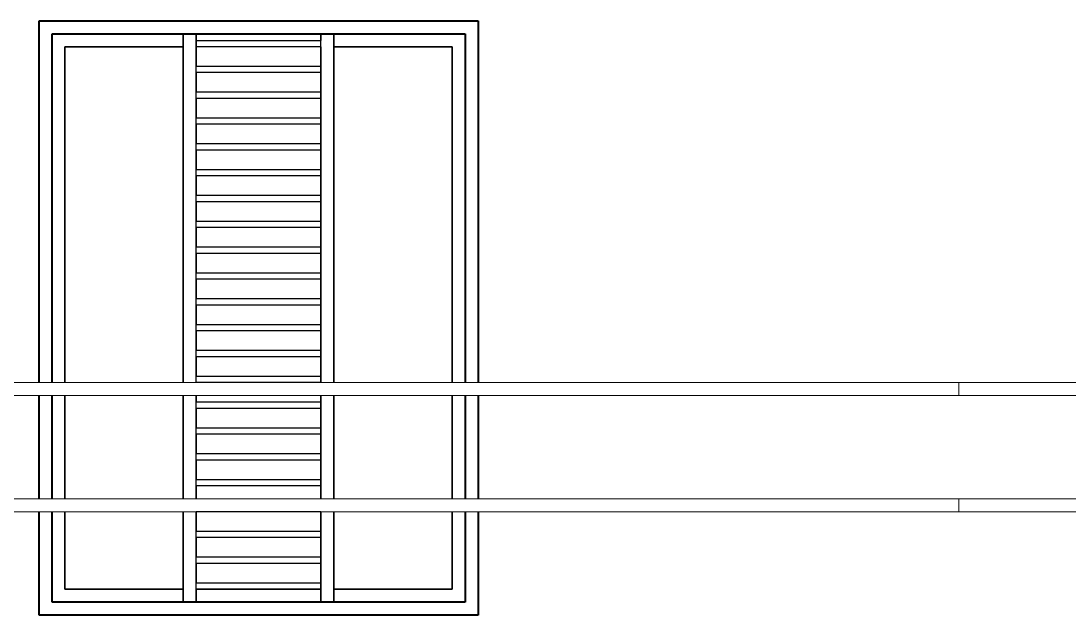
# Model space of a CAD drawing. Header units: millimetres. Extents: x -5645 to 36496, y -6563 to 7144.
# Drawn here: x 1570.6 to 1976.5, y 74.5 to 304.5 of the extents above; entities that cross this region are included whole.
import ezdxf

# ---------------------------------------------------------------- set-up
doc = ezdxf.new("R2010")
doc.units = ezdxf.units.MM
doc.header["$LTSCALE"] = 100
doc.layers.get('0').update_dxf_attribs({"lineweight": 40})
doc.layers.add('VPORTS', color=7, linetype='Continuous')
doc.layers.add('WIN', color=4, linetype='Continuous', lineweight=9)

msp = doc.modelspace()

# ---------------------------------------------------------------- linework, layer by layer
for p, q in [((1577.62, 304.53, 10), (1747.62, 304.53, 10)), ((1577.62, 289.53, 10), (1577.62, 304.53, 10)), ((1747.62, 304.53, 10), (1747.62, 289.53, 10)), ((1582.62, 299.53, 10), (1742.62, 299.53, 10)), ((1582.62, 289.53, 5), (1582.62, 299.53, 5)), ((1691.79, 299.53, 5), (1742.62, 299.53, 5)), ((1742.62, 299.53, 10), (1742.62, 289.53, 10)), ((1742.62, 299.53, 5), (1742.62, 289.53, 5)), ((1577.62, 164.53, 15), (1577.62, 289.53, 15)), ((1582.62, 164.53, 10), (1582.62, 289.53, 10)), ((1742.62, 289.53, 15), (1742.62, 164.53, 15)), ((1742.62, 289.53, 10), (1742.62, 164.53, 10)), ((1747.62, 289.53, 15), (1747.62, 164.53, 15)), ((1577.62, 119.53, 15), (1577.62, 159.53, 15)), ((1582.62, 119.53, 10), (1582.62, 159.53, 10)), ((1742.62, 159.53, 15), (1742.62, 119.53, 15)), ((1742.62, 159.53, 10), (1742.62, 119.53, 10)), ((1747.62, 159.53, 15), (1747.62, 119.53, 15)), ((1577.62, 74.53, 15), (1577.62, 114.53, 15)), ((1582.62, 79.53, 10), (1582.62, 114.53, 10)), ((1742.62, 114.53, 15), (1742.62, 79.53, 15)), ((1742.62, 114.53, 10), (1742.62, 79.53, 10)), ((1747.62, 114.53, 15), (1747.62, 74.53, 15)), ((1633.46, 79.53, 10), (1582.62, 79.53, 10)), ((1742.62, 79.53, 15), (1582.62, 79.53, 15)), ((1686.79, 79.53, 10), (1638.46, 79.53, 10)), ((1742.62, 79.53, 10), (1691.79, 79.53, 10)), ((1747.62, 74.53, 15), (1577.62, 74.53, 15))]:
    msp.add_line(p, q)
at = {"extrusion": (0, 1, -6.12323e-17)}
for p, q in [((1577.62, 304.53, 10), (1747.62, 304.53, 10)), ((1577.62, 304.53), (1747.62, 304.53)), ((1747.62, 304.53), (1747.62, 304.53, 10)), ((1742.62, 79.53, 15), (1582.62, 79.53, 15)), ((1686.79, 79.53, 10), (1638.46, 79.53, 10))]:
    msp.add_line(p, q, dxfattribs=at)
at = {"extrusion": (-1.22461e-16, -6.12323e-17, -1)}
for p, q in [((1577.62, 304.53), (1747.62, 304.53)), ((1747.62, 304.53), (1747.62, 289.53)), ((1577.62, 164.53, 5), (1577.62, 289.53, 5)), ((1747.62, 289.53, 5), (1747.62, 164.53, 5)), ((1577.62, 119.53, 5), (1577.62, 159.53, 5)), ((1747.62, 159.53, 5), (1747.62, 119.53, 5)), ((1577.62, 74.53, 5), (1577.62, 114.53, 5)), ((1747.62, 114.53, 5), (1747.62, 74.53, 5)), ((1747.62, 74.53, 5), (1577.62, 74.53, 5))]:
    msp.add_line(p, q, dxfattribs=at)
at = {"extrusion": (1, -7.49855e-33, -1.22461e-16)}
for p, q in [((1747.62, 304.53), (1747.62, 289.53)), ((1747.62, 304.53, 10), (1747.62, 289.53, 10)), ((1747.62, 304.53), (1747.62, 304.53, 10)), ((1747.62, 289.53, 15), (1747.62, 164.53, 15)), ((1747.62, 289.53, 5), (1747.62, 164.53, 5)), ((1747.62, 159.53, 15), (1747.62, 119.53, 15)), ((1747.62, 159.53, 5), (1747.62, 119.53, 5)), ((1747.62, 114.53, 15), (1747.62, 74.53, 15)), ((1747.62, 114.53, 5), (1747.62, 74.53, 5))]:
    msp.add_line(p, q, dxfattribs=at)
at = {"extrusion": (0, -1, 6.12323e-17)}
for p, q in [((1582.62, 299.53, 10), (1742.62, 299.53, 10)), ((1691.79, 299.53, 5), (1742.62, 299.53, 5)), ((1742.62, 299.53, 5), (1742.62, 299.53, 10)), ((1747.62, 74.53, 15), (1577.62, 74.53, 15)), ((1747.62, 74.53, 5), (1577.62, 74.53, 5))]:
    msp.add_line(p, q, dxfattribs=at)
at = {"extrusion": (-1, 7.49855e-33, 1.22461e-16)}
for p, q in [((1742.62, 299.53, 10), (1742.62, 289.53, 10)), ((1742.62, 299.53, 5), (1742.62, 289.53, 5)), ((1742.62, 299.53, 5), (1742.62, 299.53, 10)), ((1577.62, 164.53, 5), (1577.62, 289.53, 5)), ((1577.62, 164.53, 15), (1577.62, 289.53, 15)), ((1742.62, 289.53, 10), (1742.62, 164.53, 10)), ((1742.62, 289.53, 15), (1742.62, 164.53, 15)), ((1577.62, 119.53, 5), (1577.62, 159.53, 5)), ((1577.62, 119.53, 15), (1577.62, 159.53, 15)), ((1742.62, 159.53, 10), (1742.62, 119.53, 10)), ((1742.62, 159.53, 15), (1742.62, 119.53, 15)), ((1577.62, 74.53, 5), (1577.62, 114.53, 5)), ((1577.62, 74.53, 15), (1577.62, 114.53, 15)), ((1742.62, 114.53, 10), (1742.62, 79.53, 10)), ((1742.62, 114.53, 15), (1742.62, 79.53, 15))]:
    msp.add_line(p, q, dxfattribs=at)
at = {"layer": 'VPORTS', "extrusion": (-1, 7.49855e-33, 1.22461e-16)}
for p, q in [((1577.62, 289.53, 10), (1577.62, 304.53, 10)), ((1577.62, 289.53), (1577.62, 304.53)), ((1577.62, 304.53), (1577.62, 304.53, 10)), ((1633.46, 289.53, 7.5), (1633.46, 299.53, 7.5)), ((1633.46, 299.53, -2.5), (1633.46, 289.53, -2.5)), ((1633.46, 299.53, 5), (1633.46, 299.53, 7.5)), ((1633.46, 299.53, -2.5), (1633.46, 299.53)), ((1633.46, 299.53, 5), (1633.46, 294.53, 5)), ((1633.46, 294.53), (1633.46, 299.53)), ((1686.79, 289.53, -2.5), (1686.79, 299.53, -2.5)), ((1686.79, 299.53, -2.5), (1686.79, 299.53)), ((1686.79, 294.53), (1686.79, 299.53)), ((1686.79, 299.53, 5), (1686.79, 297.03, 5)), ((1686.79, 299.53, 5), (1686.79, 299.53, 7.5)), ((1686.79, 299.53, 7.5), (1686.79, 297.03, 7.5)), ((1686.79, 297.03, 5), (1686.79, 297.03, 7.5)), ((1633.46, 294.53, 5), (1633.46, 294.53)), ((1686.79, 294.53, 7.5), (1686.79, 289.53, 7.5)), ((1686.79, 294.53), (1686.79, 294.53, 7.5)), ((1737.62, 294.53, 5), (1737.62, 289.53, 5)), ((1737.62, 289.53), (1737.62, 294.53)), ((1737.62, 294.53), (1737.62, 294.53, 5)), ((1577.62, 289.53, 5), (1577.62, 289.53, 15)), ((1577.62, 289.53, 10), (1577.62, 289.53)), ((1633.46, 289.53, 2.5), (1633.46, 164.53, 2.5)), ((1633.46, 289.53, 2.5), (1633.46, 289.53, 12.5)), ((1633.46, 164.53, 12.5), (1633.46, 289.53, 12.5)), ((1633.46, 289.53, 7.5), (1633.46, 289.53, -2.5)), ((1686.79, 164.53, 2.5), (1686.79, 289.53, 2.5)), ((1686.79, 289.53, 2.5), (1686.79, 289.53, 12.5)), ((1686.79, 289.53, 12.5), (1686.79, 287.03, 12.5)), ((1686.79, 289.53, 7.5), (1686.79, 289.53, -2.5)), ((1737.62, 164.53, 5), (1737.62, 289.53, 5)), ((1737.62, 289.53, 5), (1737.62, 289.53, 10)), ((1737.62, 289.53, 10), (1737.62, 164.53, 10)), ((1737.62, 289.53, 5), (1737.62, 289.53)), ((1742.62, 289.53, 10), (1742.62, 289.53, 15)), ((1742.62, 289.53, 10), (1742.62, 289.53, 5)), ((1686.79, 287.03, 10), (1686.79, 287.03, 12.5)), ((1686.79, 287.03, 10), (1686.79, 284.53, 10)), ((1686.79, 284.53, 10), (1686.79, 284.53, 12.5)), ((1686.79, 284.53, 12.5), (1686.79, 277.03, 12.5)), ((1686.79, 277.03, 10), (1686.79, 277.03, 12.5)), ((1686.79, 277.03, 10), (1686.79, 274.53, 10)), ((1686.79, 274.53, 10), (1686.79, 274.53, 12.5)), ((1686.79, 274.53, 12.5), (1686.79, 267.03, 12.5)), ((1686.79, 267.03, 10), (1686.79, 267.03, 12.5)), ((1686.79, 267.03, 10), (1686.79, 264.53, 10)), ((1686.79, 264.53, 10), (1686.79, 264.53, 12.5)), ((1686.79, 264.53, 12.5), (1686.79, 257.03, 12.5)), ((1686.79, 257.03, 10), (1686.79, 257.03, 12.5)), ((1686.79, 257.03, 10), (1686.79, 254.53, 10)), ((1686.79, 254.53, 10), (1686.79, 254.53, 12.5)), ((1686.79, 254.53, 12.5), (1686.79, 247.03, 12.5)), ((1686.79, 247.03, 10), (1686.79, 247.03, 12.5)), ((1686.79, 247.03, 10), (1686.79, 244.53, 10)), ((1686.79, 244.53, 10), (1686.79, 244.53, 12.5)), ((1686.79, 244.53, 12.5), (1686.79, 237.03, 12.5)), ((1686.79, 237.03, 10), (1686.79, 237.03, 12.5)), ((1686.79, 237.03, 10), (1686.79, 234.53, 10)), ((1686.79, 234.53, 10), (1686.79, 234.53, 12.5)), ((1686.79, 234.53, 12.5), (1686.79, 227.03, 12.5)), ((1686.79, 227.03, 10), (1686.79, 227.03, 12.5)), ((1686.79, 227.03, 10), (1686.79, 224.53, 10)), ((1686.79, 224.53, 10), (1686.79, 224.53, 12.5)), ((1686.79, 224.53, 12.5), (1686.79, 217.03, 12.5)), ((1686.79, 217.03, 10), (1686.79, 217.03, 12.5)), ((1686.79, 217.03, 10), (1686.79, 214.53, 10)), ((1686.79, 214.53, 10), (1686.79, 214.53, 12.5)), ((1686.79, 214.53, 12.5), (1686.79, 207.03, 12.5)), ((1686.79, 207.03, 10), (1686.79, 207.03, 12.5)), ((1686.79, 207.03, 10), (1686.79, 204.53, 10)), ((1686.79, 204.53, 10), (1686.79, 204.53, 12.5)), ((1686.79, 204.53, 12.5), (1686.79, 197.03, 12.5)), ((1686.79, 197.03, 10), (1686.79, 197.03, 12.5)), ((1686.79, 197.03, 10), (1686.79, 194.53, 10)), ((1686.79, 194.53, 10), (1686.79, 194.53, 12.5)), ((1686.79, 194.53, 12.5), (1686.79, 187.03, 12.5)), ((1686.79, 187.03, 10), (1686.79, 187.03, 12.5)), ((1686.79, 187.03, 10), (1686.79, 184.53, 10)), ((1686.79, 184.53, 12.5), (1686.79, 177.03, 12.5)), ((1686.79, 184.53, 10), (1686.79, 184.53, 12.5)), ((1686.79, 177.03, 10), (1686.79, 174.53, 10)), ((1686.79, 177.03, 10), (1686.79, 177.03, 12.5)), ((1686.79, 174.53, 12.5), (1686.79, 167.03, 12.5)), ((1686.79, 174.53, 10), (1686.79, 174.53, 12.5)), ((1686.79, 167.03, 10), (1686.79, 164.53, 10)), ((1686.79, 167.03, 10), (1686.79, 167.03, 12.5)), ((1686.79, 164.53, 10), (1686.79, 164.53, 12.5)), ((1633.46, 159.53, 2.5), (1633.46, 119.53, 2.5)), ((1633.46, 119.53, 12.5), (1633.46, 159.53, 12.5)), ((1686.79, 119.53, 2.5), (1686.79, 159.53, 2.5)), ((1686.79, 159.53, 12.5), (1686.79, 157.03, 12.5)), ((1737.62, 119.53, 5), (1737.62, 159.53, 5)), ((1737.62, 159.53, 10), (1737.62, 119.53, 10)), ((1686.79, 157.03, 10), (1686.79, 154.53, 10)), ((1686.79, 157.03, 10), (1686.79, 157.03, 12.5)), ((1686.79, 154.53, 12.5), (1686.79, 147.03, 12.5)), ((1686.79, 154.53, 10), (1686.79, 154.53, 12.5)), ((1686.79, 147.03, 10), (1686.79, 144.53, 10)), ((1686.79, 147.03, 10), (1686.79, 147.03, 12.5)), ((1686.79, 144.53, 12.5), (1686.79, 137.03, 12.5)), ((1686.79, 144.53, 10), (1686.79, 144.53, 12.5)), ((1686.79, 137.03, 10), (1686.79, 134.53, 10)), ((1686.79, 137.03, 10), (1686.79, 137.03, 12.5)), ((1686.79, 134.53, 12.5), (1686.79, 127.03, 12.5)), ((1686.79, 134.53, 10), (1686.79, 134.53, 12.5)), ((1686.79, 127.03, 10), (1686.79, 124.53, 10)), ((1686.79, 127.03, 10), (1686.79, 127.03, 12.5)), ((1686.79, 124.53, 12.5), (1686.79, 119.53, 12.5)), ((1686.79, 124.53, 10), (1686.79, 124.53, 12.5)), ((1633.46, 114.53, 2.5), (1633.46, 79.53, 2.5)), ((1633.46, 79.53, 12.5), (1633.46, 114.53, 12.5)), ((1686.79, 79.53, 2.5), (1686.79, 114.53, 2.5)), ((1686.79, 114.53, 12.5), (1686.79, 107.03, 12.5)), ((1686.79, 114.53, 10), (1686.79, 114.53, 12.5)), ((1737.62, 84.53, 5), (1737.62, 114.53, 5)), ((1737.62, 114.53, 10), (1737.62, 84.53, 10)), ((1686.79, 107.03, 10), (1686.79, 104.53, 10)), ((1686.79, 107.03, 10), (1686.79, 107.03, 12.5)), ((1686.79, 104.53, 12.5), (1686.79, 97.03, 12.5)), ((1686.79, 104.53, 10), (1686.79, 104.53, 12.5)), ((1686.79, 97.03, 10), (1686.79, 94.53, 10)), ((1686.79, 97.03, 10), (1686.79, 97.03, 12.5)), ((1686.79, 94.53, 12.5), (1686.79, 87.03, 12.5)), ((1686.79, 94.53, 10), (1686.79, 94.53, 12.5)), ((1686.79, 87.03, 10), (1686.79, 84.53, 10)), ((1686.79, 87.03, 10), (1686.79, 87.03, 12.5)), ((1633.46, 79.53, 5), (1633.46, 84.53, 5)), ((1633.46, 84.53, 5), (1633.46, 84.53, 10)), ((1633.46, 84.53, 10), (1633.46, 79.53, 10)), ((1686.79, 79.53, 5), (1686.79, 84.53, 5)), ((1686.79, 84.53, 5), (1686.79, 84.53, 10)), ((1686.79, 84.53, 10), (1686.79, 79.53, 10)), ((1686.79, 84.53, 10), (1686.79, 84.53, 12.5)), ((1686.79, 84.53, 12.5), (1686.79, 79.53, 12.5)), ((1737.62, 84.53, 5), (1737.62, 84.53, 10)), ((1633.46, 79.53, 2.5), (1633.46, 79.53, 5)), ((1633.46, 79.53, 10), (1633.46, 79.53, 12.5)), ((1686.79, 79.53, 2.5), (1686.79, 79.53, 5)), ((1686.79, 79.53, 10), (1686.79, 79.53, 12.5)), ((1742.62, 79.53, 10), (1742.62, 79.53, 15)), ((1577.62, 74.53, 5), (1577.62, 74.53, 15))]:
    msp.add_line(p, q, dxfattribs=at)
at = {"layer": 'VPORTS', "extrusion": (0, 1, -6.12323e-17)}
for p, q in [((1577.62, 304.53), (1577.62, 304.53, 10)), ((1633.46, 299.53), (1638.46, 299.53)), ((1633.46, 299.53, -2.5), (1633.46, 299.53)), ((1638.46, 299.53, -2.5), (1633.46, 299.53, -2.5)), ((1638.46, 299.53, -2.5), (1638.46, 299.53)), ((1638.46, 297.03, 7.5), (1686.79, 297.03, 7.5)), ((1638.46, 297.03, 5), (1638.46, 297.03, 7.5)), ((1638.46, 297.03, 5), (1686.79, 297.03, 5)), ((1686.79, 299.53), (1691.79, 299.53)), ((1686.79, 299.53, -2.5), (1686.79, 299.53)), ((1686.79, 299.53, -2.5), (1691.79, 299.53, -2.5)), ((1686.79, 297.03, 5), (1686.79, 297.03, 7.5)), ((1691.79, 299.53, -2.5), (1691.79, 299.53)), ((1577.62, 289.53, 5), (1577.62, 289.53, 15)), ((1582.62, 289.53, 15), (1582.62, 289.53, 10)), ((1587.62, 289.53, 10), (1587.62, 289.53, 5)), ((1633.46, 289.53, 2.5), (1633.46, 289.53, 12.5)), ((1638.46, 289.53, 12.5), (1638.46, 289.53, 2.5)), ((1686.79, 289.53, 2.5), (1686.79, 289.53, 12.5)), ((1691.79, 289.53, 12.5), (1691.79, 289.53, 2.5)), ((1737.62, 289.53, 5), (1737.62, 289.53, 10)), ((1742.62, 289.53, 10), (1742.62, 289.53, 15)), ((1747.62, 289.53, 15), (1747.62, 289.53, 5)), ((1638.46, 287.03, 12.5), (1686.79, 287.03, 12.5)), ((1638.46, 287.03, 10), (1638.46, 287.03, 12.5)), ((1638.46, 287.03, 10), (1686.79, 287.03, 10)), ((1686.79, 287.03, 10), (1686.79, 287.03, 12.5)), ((1638.46, 277.03, 12.5), (1686.79, 277.03, 12.5)), ((1638.46, 277.03, 10), (1638.46, 277.03, 12.5)), ((1638.46, 277.03, 10), (1686.79, 277.03, 10)), ((1686.79, 277.03, 10), (1686.79, 277.03, 12.5)), ((1638.46, 267.03, 12.5), (1686.79, 267.03, 12.5)), ((1638.46, 267.03, 10), (1638.46, 267.03, 12.5)), ((1638.46, 267.03, 10), (1686.79, 267.03, 10)), ((1686.79, 267.03, 10), (1686.79, 267.03, 12.5)), ((1638.46, 257.03, 12.5), (1686.79, 257.03, 12.5)), ((1638.46, 257.03, 10), (1638.46, 257.03, 12.5)), ((1638.46, 257.03, 10), (1686.79, 257.03, 10)), ((1686.79, 257.03, 10), (1686.79, 257.03, 12.5)), ((1638.46, 247.03, 12.5), (1686.79, 247.03, 12.5)), ((1638.46, 247.03, 10), (1638.46, 247.03, 12.5)), ((1638.46, 247.03, 10), (1686.79, 247.03, 10)), ((1686.79, 247.03, 10), (1686.79, 247.03, 12.5)), ((1638.46, 237.03, 12.5), (1686.79, 237.03, 12.5)), ((1638.46, 237.03, 10), (1638.46, 237.03, 12.5)), ((1638.46, 237.03, 10), (1686.79, 237.03, 10)), ((1686.79, 237.03, 10), (1686.79, 237.03, 12.5)), ((1638.46, 227.03, 12.5), (1686.79, 227.03, 12.5)), ((1638.46, 227.03, 10), (1638.46, 227.03, 12.5)), ((1638.46, 227.03, 10), (1686.79, 227.03, 10)), ((1686.79, 227.03, 10), (1686.79, 227.03, 12.5)), ((1638.46, 217.03, 12.5), (1686.79, 217.03, 12.5)), ((1638.46, 217.03, 10), (1638.46, 217.03, 12.5)), ((1638.46, 217.03, 10), (1686.79, 217.03, 10)), ((1686.79, 217.03, 10), (1686.79, 217.03, 12.5)), ((1638.46, 207.03, 12.5), (1686.79, 207.03, 12.5)), ((1638.46, 207.03, 10), (1638.46, 207.03, 12.5)), ((1638.46, 207.03, 10), (1686.79, 207.03, 10)), ((1686.79, 207.03, 10), (1686.79, 207.03, 12.5)), ((1638.46, 197.03, 12.5), (1686.79, 197.03, 12.5)), ((1638.46, 197.03, 10), (1638.46, 197.03, 12.5)), ((1638.46, 197.03, 10), (1686.79, 197.03, 10)), ((1686.79, 197.03, 10), (1686.79, 197.03, 12.5)), ((1638.46, 187.03, 12.5), (1686.79, 187.03, 12.5)), ((1638.46, 187.03, 10), (1638.46, 187.03, 12.5)), ((1638.46, 187.03, 10), (1686.79, 187.03, 10)), ((1686.79, 187.03, 10), (1686.79, 187.03, 12.5)), ((1638.46, 177.03, 12.5), (1686.79, 177.03, 12.5)), ((1638.46, 177.03, 10), (1638.46, 177.03, 12.5)), ((1638.46, 177.03, 10), (1686.79, 177.03, 10)), ((1686.79, 177.03, 10), (1686.79, 177.03, 12.5)), ((1638.46, 167.03, 12.5), (1686.79, 167.03, 12.5)), ((1638.46, 167.03, 10), (1638.46, 167.03, 12.5)), ((1638.46, 167.03, 10), (1686.79, 167.03, 10)), ((1686.79, 167.03, 10), (1686.79, 167.03, 12.5)), ((1638.46, 157.03, 12.5), (1686.79, 157.03, 12.5)), ((1638.46, 157.03, 10), (1638.46, 157.03, 12.5)), ((1638.46, 157.03, 10), (1686.79, 157.03, 10)), ((1686.79, 157.03, 10), (1686.79, 157.03, 12.5)), ((1638.46, 147.03, 12.5), (1686.79, 147.03, 12.5)), ((1638.46, 147.03, 10), (1638.46, 147.03, 12.5)), ((1638.46, 147.03, 10), (1686.79, 147.03, 10)), ((1686.79, 147.03, 10), (1686.79, 147.03, 12.5)), ((1638.46, 137.03, 12.5), (1686.79, 137.03, 12.5)), ((1638.46, 137.03, 10), (1638.46, 137.03, 12.5)), ((1638.46, 137.03, 10), (1686.79, 137.03, 10)), ((1686.79, 137.03, 10), (1686.79, 137.03, 12.5)), ((1638.46, 127.03, 12.5), (1686.79, 127.03, 12.5)), ((1638.46, 127.03, 10), (1638.46, 127.03, 12.5)), ((1638.46, 127.03, 10), (1686.79, 127.03, 10)), ((1686.79, 127.03, 10), (1686.79, 127.03, 12.5)), ((1638.46, 107.03, 12.5), (1686.79, 107.03, 12.5)), ((1638.46, 107.03, 10), (1638.46, 107.03, 12.5)), ((1638.46, 107.03, 10), (1686.79, 107.03, 10)), ((1686.79, 107.03, 10), (1686.79, 107.03, 12.5)), ((1638.46, 97.03, 12.5), (1686.79, 97.03, 12.5)), ((1638.46, 97.03, 10), (1638.46, 97.03, 12.5)), ((1638.46, 97.03, 10), (1686.79, 97.03, 10)), ((1686.79, 97.03, 10), (1686.79, 97.03, 12.5)), ((1638.46, 87.03, 12.5), (1686.79, 87.03, 12.5)), ((1638.46, 87.03, 10), (1638.46, 87.03, 12.5)), ((1638.46, 87.03, 10), (1686.79, 87.03, 10)), ((1686.79, 87.03, 10), (1686.79, 87.03, 12.5)), ((1587.62, 84.53, 5), (1633.46, 84.53, 5)), ((1633.46, 84.53, 10), (1587.62, 84.53, 10)), ((1587.62, 84.53, 5), (1587.62, 84.53, 10)), ((1633.46, 84.53, 5), (1633.46, 84.53, 10)), ((1638.46, 84.53, 10), (1638.46, 84.53, 5)), ((1686.79, 84.53, 10), (1638.46, 84.53, 10)), ((1638.46, 84.53, 5), (1686.79, 84.53, 5)), ((1686.79, 84.53, 5), (1686.79, 84.53, 10)), ((1691.79, 84.53, 10), (1691.79, 84.53, 5)), ((1737.62, 84.53, 10), (1691.79, 84.53, 10)), ((1691.79, 84.53, 5), (1737.62, 84.53, 5)), ((1737.62, 84.53, 5), (1737.62, 84.53, 10)), ((1582.62, 79.53, 10), (1582.62, 79.53, 15)), ((1633.46, 79.53, 10), (1582.62, 79.53, 10)), ((1633.46, 79.53, 10), (1633.46, 79.53, 12.5)), ((1638.46, 79.53, 12.5), (1633.46, 79.53, 12.5)), ((1638.46, 79.53, 10), (1638.46, 79.53, 12.5)), ((1686.79, 79.53, 12.5), (1691.79, 79.53, 12.5)), ((1686.79, 79.53, 10), (1686.79, 79.53, 12.5)), ((1742.62, 79.53, 10), (1691.79, 79.53, 10)), ((1691.79, 79.53, 10), (1691.79, 79.53, 12.5)), ((1742.62, 79.53, 10), (1742.62, 79.53, 15))]:
    msp.add_line(p, q, dxfattribs=at)
at = {"layer": 'VPORTS', "extrusion": (-1.22461e-16, -6.12323e-17, -1)}
for p, q in [((1577.62, 289.53), (1577.62, 304.53)), ((1633.46, 299.53, -2.5), (1633.46, 289.53, -2.5)), ((1638.46, 299.53, -2.5), (1633.46, 299.53, -2.5)), ((1633.46, 294.53), (1633.46, 299.53)), ((1633.46, 299.53), (1638.46, 299.53)), ((1638.46, 289.53, -2.5), (1638.46, 299.53, -2.5)), ((1638.46, 299.53), (1638.46, 294.53)), ((1686.79, 289.53, -2.5), (1686.79, 299.53, -2.5)), ((1686.79, 299.53, -2.5), (1691.79, 299.53, -2.5)), ((1686.79, 299.53), (1691.79, 299.53)), ((1686.79, 294.53), (1686.79, 299.53)), ((1691.79, 299.53, -2.5), (1691.79, 289.53, -2.5)), ((1691.79, 299.53), (1691.79, 294.53)), ((1587.62, 294.53), (1587.62, 289.53)), ((1633.46, 294.53), (1587.62, 294.53)), ((1686.79, 294.53), (1638.46, 294.53)), ((1737.62, 294.53), (1691.79, 294.53)), ((1737.62, 289.53), (1737.62, 294.53)), ((1587.62, 289.53, 5), (1587.62, 164.53, 5)), ((1633.46, 289.53, 2.5), (1633.46, 164.53, 2.5)), ((1638.46, 164.53, 2.5), (1638.46, 289.53, 2.5)), ((1686.79, 164.53, 2.5), (1686.79, 289.53, 2.5)), ((1691.79, 289.53, 2.5), (1691.79, 164.53, 2.5)), ((1737.62, 164.53, 5), (1737.62, 289.53, 5)), ((1638.46, 284.53, 10), (1638.46, 287.03, 10)), ((1638.46, 287.03, 10), (1686.79, 287.03, 10)), ((1686.79, 284.53, 10), (1638.46, 284.53, 10)), ((1686.79, 287.03, 10), (1686.79, 284.53, 10)), ((1638.46, 274.53, 10), (1638.46, 277.03, 10)), ((1638.46, 277.03, 10), (1686.79, 277.03, 10)), ((1686.79, 277.03, 10), (1686.79, 274.53, 10)), ((1686.79, 274.53, 10), (1638.46, 274.53, 10)), ((1638.46, 264.53, 10), (1638.46, 267.03, 10)), ((1638.46, 267.03, 10), (1686.79, 267.03, 10)), ((1686.79, 264.53, 10), (1638.46, 264.53, 10)), ((1686.79, 267.03, 10), (1686.79, 264.53, 10)), ((1638.46, 254.53, 10), (1638.46, 257.03, 10)), ((1638.46, 257.03, 10), (1686.79, 257.03, 10)), ((1686.79, 257.03, 10), (1686.79, 254.53, 10)), ((1686.79, 254.53, 10), (1638.46, 254.53, 10)), ((1638.46, 244.53, 10), (1638.46, 247.03, 10)), ((1638.46, 247.03, 10), (1686.79, 247.03, 10)), ((1686.79, 244.53, 10), (1638.46, 244.53, 10)), ((1686.79, 247.03, 10), (1686.79, 244.53, 10)), ((1638.46, 234.53, 10), (1638.46, 237.03, 10)), ((1638.46, 237.03, 10), (1686.79, 237.03, 10)), ((1686.79, 237.03, 10), (1686.79, 234.53, 10)), ((1686.79, 234.53, 10), (1638.46, 234.53, 10)), ((1638.46, 224.53, 10), (1638.46, 227.03, 10)), ((1638.46, 227.03, 10), (1686.79, 227.03, 10)), ((1686.79, 224.53, 10), (1638.46, 224.53, 10)), ((1686.79, 227.03, 10), (1686.79, 224.53, 10)), ((1638.46, 214.53, 10), (1638.46, 217.03, 10)), ((1638.46, 217.03, 10), (1686.79, 217.03, 10)), ((1686.79, 217.03, 10), (1686.79, 214.53, 10)), ((1686.79, 214.53, 10), (1638.46, 214.53, 10)), ((1638.46, 204.53, 10), (1638.46, 207.03, 10)), ((1638.46, 207.03, 10), (1686.79, 207.03, 10)), ((1686.79, 204.53, 10), (1638.46, 204.53, 10)), ((1686.79, 207.03, 10), (1686.79, 204.53, 10)), ((1638.46, 194.53, 10), (1638.46, 197.03, 10)), ((1638.46, 197.03, 10), (1686.79, 197.03, 10)), ((1686.79, 197.03, 10), (1686.79, 194.53, 10)), ((1686.79, 194.53, 10), (1638.46, 194.53, 10)), ((1638.46, 184.53, 10), (1638.46, 187.03, 10)), ((1638.46, 187.03, 10), (1686.79, 187.03, 10)), ((1686.79, 187.03, 10), (1686.79, 184.53, 10)), ((1686.79, 184.53, 10), (1638.46, 184.53, 10)), ((1638.46, 174.53, 10), (1638.46, 177.03, 10)), ((1638.46, 177.03, 10), (1686.79, 177.03, 10)), ((1686.79, 177.03, 10), (1686.79, 174.53, 10)), ((1686.79, 174.53, 10), (1638.46, 174.53, 10)), ((1638.46, 164.53, 10), (1638.46, 167.03, 10)), ((1638.46, 167.03, 10), (1686.79, 167.03, 10)), ((1686.79, 167.03, 10), (1686.79, 164.53, 10)), ((1686.79, 164.53, 10), (1638.46, 164.53, 10)), ((1587.62, 159.53, 5), (1587.62, 119.53, 5)), ((1633.46, 159.53, 2.5), (1633.46, 119.53, 2.5)), ((1638.46, 119.53, 2.5), (1638.46, 159.53, 2.5)), ((1686.79, 119.53, 2.5), (1686.79, 159.53, 2.5)), ((1691.79, 159.53, 2.5), (1691.79, 119.53, 2.5)), ((1737.62, 119.53, 5), (1737.62, 159.53, 5)), ((1638.46, 154.53, 10), (1638.46, 157.03, 10)), ((1638.46, 157.03, 10), (1686.79, 157.03, 10)), ((1686.79, 154.53, 10), (1638.46, 154.53, 10)), ((1686.79, 157.03, 10), (1686.79, 154.53, 10)), ((1638.46, 144.53, 10), (1638.46, 147.03, 10)), ((1638.46, 147.03, 10), (1686.79, 147.03, 10)), ((1686.79, 147.03, 10), (1686.79, 144.53, 10)), ((1686.79, 144.53, 10), (1638.46, 144.53, 10)), ((1638.46, 134.53, 10), (1638.46, 137.03, 10)), ((1638.46, 137.03, 10), (1686.79, 137.03, 10)), ((1686.79, 134.53, 10), (1638.46, 134.53, 10)), ((1686.79, 137.03, 10), (1686.79, 134.53, 10)), ((1638.46, 124.53, 10), (1638.46, 127.03, 10)), ((1638.46, 127.03, 10), (1686.79, 127.03, 10)), ((1686.79, 127.03, 10), (1686.79, 124.53, 10)), ((1686.79, 124.53, 10), (1638.46, 124.53, 10)), ((1587.62, 114.53, 5), (1587.62, 84.53, 5)), ((1633.46, 114.53, 2.5), (1633.46, 79.53, 2.5)), ((1686.79, 114.53, 10), (1638.46, 114.53, 10)), ((1638.46, 79.53, 2.5), (1638.46, 114.53, 2.5)), ((1686.79, 79.53, 2.5), (1686.79, 114.53, 2.5)), ((1691.79, 114.53, 2.5), (1691.79, 79.53, 2.5)), ((1737.62, 84.53, 5), (1737.62, 114.53, 5)), ((1638.46, 104.53, 10), (1638.46, 107.03, 10)), ((1638.46, 107.03, 10), (1686.79, 107.03, 10)), ((1686.79, 107.03, 10), (1686.79, 104.53, 10)), ((1686.79, 104.53, 10), (1638.46, 104.53, 10)), ((1638.46, 94.53, 10), (1638.46, 97.03, 10)), ((1638.46, 97.03, 10), (1686.79, 97.03, 10)), ((1686.79, 94.53, 10), (1638.46, 94.53, 10)), ((1686.79, 97.03, 10), (1686.79, 94.53, 10)), ((1638.46, 84.53, 10), (1638.46, 87.03, 10)), ((1638.46, 87.03, 10), (1686.79, 87.03, 10)), ((1686.79, 87.03, 10), (1686.79, 84.53, 10)), ((1587.62, 84.53, 5), (1633.46, 84.53, 5)), ((1633.46, 79.53, 5), (1633.46, 84.53, 5)), ((1638.46, 84.53, 5), (1686.79, 84.53, 5)), ((1638.46, 84.53, 5), (1638.46, 79.53, 5)), ((1686.79, 84.53, 10), (1638.46, 84.53, 10)), ((1686.79, 79.53, 5), (1686.79, 84.53, 5)), ((1691.79, 84.53, 5), (1737.62, 84.53, 5)), ((1691.79, 84.53, 5), (1691.79, 79.53, 5)), ((1638.46, 79.53, 5), (1633.46, 79.53, 5)), ((1633.46, 79.53, 2.5), (1638.46, 79.53, 2.5)), ((1691.79, 79.53, 2.5), (1686.79, 79.53, 2.5)), ((1691.79, 79.53, 5), (1686.79, 79.53, 5))]:
    msp.add_line(p, q, dxfattribs=at)
at = {"layer": 'VPORTS'}
for p, q in [((1582.62, 289.53, 10), (1582.62, 299.53, 10)), ((1582.62, 299.53, 5), (1633.46, 299.53, 5)), ((1633.46, 299.53, 5), (1633.46, 294.53, 5)), ((1633.46, 289.53, 7.5), (1633.46, 299.53, 7.5)), ((1633.46, 299.53, 7.5), (1638.46, 299.53, 7.5)), ((1638.46, 297.03, 5), (1638.46, 299.53, 5)), ((1638.46, 299.53, 5), (1686.79, 299.53, 5)), ((1638.46, 299.53, 7.5), (1638.46, 297.03, 7.5)), ((1638.46, 297.03, 5), (1686.79, 297.03, 5)), ((1638.46, 297.03, 7.5), (1686.79, 297.03, 7.5)), ((1686.79, 299.53, 5), (1686.79, 297.03, 5)), ((1691.79, 299.53, 7.5), (1686.79, 299.53, 7.5)), ((1686.79, 299.53, 7.5), (1686.79, 297.03, 7.5)), ((1691.79, 294.53, 5), (1691.79, 299.53, 5)), ((1691.79, 289.53, 7.5), (1691.79, 299.53, 7.5)), ((1587.62, 289.53, 5), (1587.62, 294.53, 5)), ((1587.62, 294.53, 5), (1633.46, 294.53, 5)), ((1686.79, 294.53, 7.5), (1638.46, 294.53, 7.5)), ((1638.46, 294.53, 7.5), (1638.46, 289.53, 7.5)), ((1686.79, 294.53, 7.5), (1686.79, 289.53, 7.5)), ((1691.79, 294.53, 5), (1737.62, 294.53, 5)), ((1737.62, 294.53, 5), (1737.62, 289.53, 5)), ((1582.62, 164.53, 15), (1582.62, 289.53, 15)), ((1587.62, 164.53, 10), (1587.62, 289.53, 10)), ((1633.46, 164.53, 12.5), (1633.46, 289.53, 12.5)), ((1638.46, 289.53, 12.5), (1638.46, 287.03, 12.5)), ((1686.79, 289.53, 12.5), (1686.79, 287.03, 12.5)), ((1691.79, 164.53, 12.5), (1691.79, 289.53, 12.5)), ((1737.62, 289.53, 10), (1737.62, 164.53, 10)), ((1638.46, 287.03, 12.5), (1686.79, 287.03, 12.5)), ((1638.46, 284.53, 12.5), (1638.46, 277.03, 12.5)), ((1686.79, 284.53, 12.5), (1638.46, 284.53, 12.5)), ((1686.79, 284.53, 12.5), (1686.79, 277.03, 12.5)), ((1638.46, 277.03, 12.5), (1686.79, 277.03, 12.5)), ((1686.79, 274.53, 12.5), (1638.46, 274.53, 12.5)), ((1638.46, 274.53, 12.5), (1638.46, 267.03, 12.5)), ((1686.79, 274.53, 12.5), (1686.79, 267.03, 12.5)), ((1638.46, 267.03, 12.5), (1686.79, 267.03, 12.5)), ((1638.46, 264.53, 12.5), (1638.46, 257.03, 12.5)), ((1686.79, 264.53, 12.5), (1638.46, 264.53, 12.5)), ((1686.79, 264.53, 12.5), (1686.79, 257.03, 12.5)), ((1638.46, 257.03, 12.5), (1686.79, 257.03, 12.5)), ((1686.79, 254.53, 12.5), (1638.46, 254.53, 12.5)), ((1638.46, 254.53, 12.5), (1638.46, 247.03, 12.5)), ((1686.79, 254.53, 12.5), (1686.79, 247.03, 12.5)), ((1638.46, 247.03, 12.5), (1686.79, 247.03, 12.5)), ((1638.46, 244.53, 12.5), (1638.46, 237.03, 12.5)), ((1686.79, 244.53, 12.5), (1638.46, 244.53, 12.5)), ((1686.79, 244.53, 12.5), (1686.79, 237.03, 12.5)), ((1638.46, 237.03, 12.5), (1686.79, 237.03, 12.5)), ((1686.79, 234.53, 12.5), (1638.46, 234.53, 12.5)), ((1638.46, 234.53, 12.5), (1638.46, 227.03, 12.5)), ((1686.79, 234.53, 12.5), (1686.79, 227.03, 12.5)), ((1638.46, 227.03, 12.5), (1686.79, 227.03, 12.5)), ((1638.46, 224.53, 12.5), (1638.46, 217.03, 12.5)), ((1686.79, 224.53, 12.5), (1638.46, 224.53, 12.5)), ((1686.79, 224.53, 12.5), (1686.79, 217.03, 12.5)), ((1638.46, 217.03, 12.5), (1686.79, 217.03, 12.5)), ((1638.46, 214.53, 12.5), (1638.46, 207.03, 12.5)), ((1686.79, 214.53, 12.5), (1638.46, 214.53, 12.5)), ((1686.79, 214.53, 12.5), (1686.79, 207.03, 12.5)), ((1638.46, 207.03, 12.5), (1686.79, 207.03, 12.5)), ((1638.46, 204.53, 12.5), (1638.46, 197.03, 12.5)), ((1686.79, 204.53, 12.5), (1638.46, 204.53, 12.5)), ((1686.79, 204.53, 12.5), (1686.79, 197.03, 12.5)), ((1638.46, 197.03, 12.5), (1686.79, 197.03, 12.5)), ((1686.79, 194.53, 12.5), (1638.46, 194.53, 12.5)), ((1638.46, 194.53, 12.5), (1638.46, 187.03, 12.5)), ((1686.79, 194.53, 12.5), (1686.79, 187.03, 12.5)), ((1638.46, 187.03, 12.5), (1686.79, 187.03, 12.5)), ((1638.46, 184.53, 12.5), (1638.46, 177.03, 12.5)), ((1686.79, 184.53, 12.5), (1638.46, 184.53, 12.5)), ((1686.79, 184.53, 12.5), (1686.79, 177.03, 12.5)), ((1638.46, 177.03, 12.5), (1686.79, 177.03, 12.5)), ((1686.79, 174.53, 12.5), (1638.46, 174.53, 12.5)), ((1638.46, 174.53, 12.5), (1638.46, 167.03, 12.5)), ((1686.79, 174.53, 12.5), (1686.79, 167.03, 12.5)), ((1638.46, 167.03, 12.5), (1686.79, 167.03, 12.5)), ((1686.79, 164.53, 12.5), (1638.46, 164.53, 12.5)), ((1582.62, 119.53, 15), (1582.62, 159.53, 15)), ((1587.62, 119.53, 10), (1587.62, 159.53, 10)), ((1633.46, 119.53, 12.5), (1633.46, 159.53, 12.5)), ((1638.46, 159.53, 12.5), (1638.46, 157.03, 12.5)), ((1686.79, 159.53, 12.5), (1686.79, 157.03, 12.5)), ((1691.79, 119.53, 12.5), (1691.79, 159.53, 12.5)), ((1737.62, 159.53, 10), (1737.62, 119.53, 10)), ((1638.46, 157.03, 12.5), (1686.79, 157.03, 12.5)), ((1686.79, 154.53, 12.5), (1638.46, 154.53, 12.5)), ((1638.46, 154.53, 12.5), (1638.46, 147.03, 12.5)), ((1686.79, 154.53, 12.5), (1686.79, 147.03, 12.5)), ((1638.46, 147.03, 12.5), (1686.79, 147.03, 12.5)), ((1638.46, 144.53, 12.5), (1638.46, 137.03, 12.5)), ((1686.79, 144.53, 12.5), (1638.46, 144.53, 12.5)), ((1686.79, 144.53, 12.5), (1686.79, 137.03, 12.5)), ((1638.46, 137.03, 12.5), (1686.79, 137.03, 12.5)), ((1686.79, 134.53, 12.5), (1638.46, 134.53, 12.5)), ((1638.46, 134.53, 12.5), (1638.46, 127.03, 12.5)), ((1686.79, 134.53, 12.5), (1686.79, 127.03, 12.5)), ((1638.46, 127.03, 12.5), (1686.79, 127.03, 12.5)), ((1638.46, 124.53, 12.5), (1638.46, 119.53, 12.5)), ((1686.79, 124.53, 12.5), (1638.46, 124.53, 12.5)), ((1686.79, 124.53, 12.5), (1686.79, 119.53, 12.5)), ((1582.62, 79.53, 15), (1582.62, 114.53, 15)), ((1587.62, 84.53, 10), (1587.62, 114.53, 10)), ((1633.46, 79.53, 12.5), (1633.46, 114.53, 12.5)), ((1686.79, 114.53, 12.5), (1638.46, 114.53, 12.5)), ((1638.46, 114.53, 12.5), (1638.46, 107.03, 12.5)), ((1686.79, 114.53, 12.5), (1686.79, 107.03, 12.5)), ((1691.79, 79.53, 12.5), (1691.79, 114.53, 12.5)), ((1737.62, 114.53, 10), (1737.62, 84.53, 10)), ((1638.46, 107.03, 12.5), (1686.79, 107.03, 12.5)), ((1686.79, 104.53, 12.5), (1638.46, 104.53, 12.5)), ((1638.46, 104.53, 12.5), (1638.46, 97.03, 12.5)), ((1686.79, 104.53, 12.5), (1686.79, 97.03, 12.5)), ((1638.46, 97.03, 12.5), (1686.79, 97.03, 12.5)), ((1686.79, 94.53, 12.5), (1638.46, 94.53, 12.5)), ((1638.46, 94.53, 12.5), (1638.46, 87.03, 12.5)), ((1686.79, 94.53, 12.5), (1686.79, 87.03, 12.5)), ((1638.46, 87.03, 12.5), (1686.79, 87.03, 12.5)), ((1633.46, 84.53, 10), (1587.62, 84.53, 10)), ((1633.46, 84.53, 10), (1633.46, 79.53, 10)), ((1638.46, 84.53, 12.5), (1638.46, 79.53, 12.5)), ((1686.79, 84.53, 12.5), (1638.46, 84.53, 12.5)), ((1638.46, 79.53, 10), (1638.46, 84.53, 10)), ((1686.79, 84.53, 10), (1638.46, 84.53, 10)), ((1686.79, 84.53, 12.5), (1686.79, 79.53, 12.5)), ((1686.79, 84.53, 10), (1686.79, 79.53, 10)), ((1737.62, 84.53, 10), (1691.79, 84.53, 10)), ((1691.79, 79.53, 10), (1691.79, 84.53, 10)), ((1638.46, 79.53, 12.5), (1633.46, 79.53, 12.5)), ((1686.79, 79.53, 12.5), (1691.79, 79.53, 12.5))]:
    msp.add_line(p, q, dxfattribs=at)
at = {"layer": 'VPORTS', "extrusion": (0, -1, 6.12323e-17)}
for p, q in [((1582.62, 299.53, 5), (1582.62, 299.53, 10)), ((1582.62, 299.53, 5), (1633.46, 299.53, 5)), ((1633.46, 299.53, 5), (1633.46, 299.53, 7.5)), ((1633.46, 299.53, 7.5), (1638.46, 299.53, 7.5)), ((1638.46, 299.53, 5), (1686.79, 299.53, 5)), ((1638.46, 299.53, 5), (1638.46, 299.53, 7.5)), ((1691.79, 299.53, 7.5), (1686.79, 299.53, 7.5)), ((1686.79, 299.53, 5), (1686.79, 299.53, 7.5)), ((1691.79, 299.53, 5), (1691.79, 299.53, 7.5)), ((1587.62, 294.53, 5), (1633.46, 294.53, 5)), ((1633.46, 294.53), (1587.62, 294.53)), ((1587.62, 294.53), (1587.62, 294.53, 5)), ((1633.46, 294.53, 5), (1633.46, 294.53)), ((1686.79, 294.53, 7.5), (1638.46, 294.53, 7.5)), ((1638.46, 294.53), (1638.46, 294.53, 7.5)), ((1686.79, 294.53), (1638.46, 294.53)), ((1686.79, 294.53), (1686.79, 294.53, 7.5)), ((1691.79, 294.53), (1691.79, 294.53, 5)), ((1737.62, 294.53), (1691.79, 294.53)), ((1691.79, 294.53, 5), (1737.62, 294.53, 5)), ((1737.62, 294.53), (1737.62, 294.53, 5)), ((1577.62, 289.53, 10), (1577.62, 289.53)), ((1582.62, 289.53, 5), (1582.62, 289.53, 10)), ((1587.62, 289.53), (1587.62, 289.53, 5)), ((1633.46, 289.53, 7.5), (1633.46, 289.53, -2.5)), ((1638.46, 289.53, -2.5), (1638.46, 289.53, 7.5)), ((1686.79, 289.53, 7.5), (1686.79, 289.53, -2.5)), ((1691.79, 289.53, -2.5), (1691.79, 289.53, 7.5)), ((1737.62, 289.53, 5), (1737.62, 289.53)), ((1742.62, 289.53, 10), (1742.62, 289.53, 5)), ((1747.62, 289.53), (1747.62, 289.53, 10)), ((1686.79, 284.53, 12.5), (1638.46, 284.53, 12.5)), ((1638.46, 284.53, 10), (1638.46, 284.53, 12.5)), ((1686.79, 284.53, 10), (1638.46, 284.53, 10)), ((1686.79, 284.53, 10), (1686.79, 284.53, 12.5)), ((1686.79, 274.53, 12.5), (1638.46, 274.53, 12.5)), ((1638.46, 274.53, 10), (1638.46, 274.53, 12.5)), ((1686.79, 274.53, 10), (1638.46, 274.53, 10)), ((1686.79, 274.53, 10), (1686.79, 274.53, 12.5)), ((1686.79, 264.53, 12.5), (1638.46, 264.53, 12.5)), ((1638.46, 264.53, 10), (1638.46, 264.53, 12.5)), ((1686.79, 264.53, 10), (1638.46, 264.53, 10)), ((1686.79, 264.53, 10), (1686.79, 264.53, 12.5)), ((1686.79, 254.53, 12.5), (1638.46, 254.53, 12.5)), ((1638.46, 254.53, 10), (1638.46, 254.53, 12.5)), ((1686.79, 254.53, 10), (1638.46, 254.53, 10)), ((1686.79, 254.53, 10), (1686.79, 254.53, 12.5)), ((1686.79, 244.53, 12.5), (1638.46, 244.53, 12.5)), ((1638.46, 244.53, 10), (1638.46, 244.53, 12.5)), ((1686.79, 244.53, 10), (1638.46, 244.53, 10)), ((1686.79, 244.53, 10), (1686.79, 244.53, 12.5)), ((1686.79, 234.53, 12.5), (1638.46, 234.53, 12.5)), ((1638.46, 234.53, 10), (1638.46, 234.53, 12.5)), ((1686.79, 234.53, 10), (1638.46, 234.53, 10)), ((1686.79, 234.53, 10), (1686.79, 234.53, 12.5)), ((1686.79, 224.53, 12.5), (1638.46, 224.53, 12.5)), ((1638.46, 224.53, 10), (1638.46, 224.53, 12.5)), ((1686.79, 224.53, 10), (1638.46, 224.53, 10)), ((1686.79, 224.53, 10), (1686.79, 224.53, 12.5)), ((1686.79, 214.53, 12.5), (1638.46, 214.53, 12.5)), ((1638.46, 214.53, 10), (1638.46, 214.53, 12.5)), ((1686.79, 214.53, 10), (1638.46, 214.53, 10)), ((1686.79, 214.53, 10), (1686.79, 214.53, 12.5)), ((1686.79, 204.53, 12.5), (1638.46, 204.53, 12.5)), ((1638.46, 204.53, 10), (1638.46, 204.53, 12.5)), ((1686.79, 204.53, 10), (1638.46, 204.53, 10)), ((1686.79, 204.53, 10), (1686.79, 204.53, 12.5)), ((1686.79, 194.53, 12.5), (1638.46, 194.53, 12.5)), ((1638.46, 194.53, 10), (1638.46, 194.53, 12.5)), ((1686.79, 194.53, 10), (1638.46, 194.53, 10)), ((1686.79, 194.53, 10), (1686.79, 194.53, 12.5)), ((1686.79, 184.53, 12.5), (1638.46, 184.53, 12.5)), ((1638.46, 184.53, 10), (1638.46, 184.53, 12.5)), ((1686.79, 184.53, 10), (1638.46, 184.53, 10)), ((1686.79, 184.53, 10), (1686.79, 184.53, 12.5)), ((1686.79, 174.53, 12.5), (1638.46, 174.53, 12.5)), ((1638.46, 174.53, 10), (1638.46, 174.53, 12.5)), ((1686.79, 174.53, 10), (1638.46, 174.53, 10)), ((1686.79, 174.53, 10), (1686.79, 174.53, 12.5)), ((1686.79, 164.53, 12.5), (1638.46, 164.53, 12.5)), ((1638.46, 164.53, 10), (1638.46, 164.53, 12.5)), ((1686.79, 164.53, 10), (1638.46, 164.53, 10)), ((1686.79, 164.53, 10), (1686.79, 164.53, 12.5)), ((1686.79, 154.53, 12.5), (1638.46, 154.53, 12.5)), ((1638.46, 154.53, 10), (1638.46, 154.53, 12.5)), ((1686.79, 154.53, 10), (1638.46, 154.53, 10)), ((1686.79, 154.53, 10), (1686.79, 154.53, 12.5)), ((1686.79, 144.53, 12.5), (1638.46, 144.53, 12.5)), ((1638.46, 144.53, 10), (1638.46, 144.53, 12.5)), ((1686.79, 144.53, 10), (1638.46, 144.53, 10)), ((1686.79, 144.53, 10), (1686.79, 144.53, 12.5)), ((1686.79, 134.53, 12.5), (1638.46, 134.53, 12.5)), ((1638.46, 134.53, 10), (1638.46, 134.53, 12.5)), ((1686.79, 134.53, 10), (1638.46, 134.53, 10)), ((1686.79, 134.53, 10), (1686.79, 134.53, 12.5)), ((1686.79, 124.53, 12.5), (1638.46, 124.53, 12.5)), ((1638.46, 124.53, 10), (1638.46, 124.53, 12.5)), ((1686.79, 124.53, 10), (1638.46, 124.53, 10)), ((1686.79, 124.53, 10), (1686.79, 124.53, 12.5)), ((1686.79, 114.53, 12.5), (1638.46, 114.53, 12.5)), ((1638.46, 114.53, 10), (1638.46, 114.53, 12.5)), ((1686.79, 114.53, 10), (1638.46, 114.53, 10)), ((1686.79, 114.53, 10), (1686.79, 114.53, 12.5)), ((1686.79, 104.53, 12.5), (1638.46, 104.53, 12.5)), ((1638.46, 104.53, 10), (1638.46, 104.53, 12.5)), ((1686.79, 104.53, 10), (1638.46, 104.53, 10)), ((1686.79, 104.53, 10), (1686.79, 104.53, 12.5)), ((1686.79, 94.53, 12.5), (1638.46, 94.53, 12.5)), ((1638.46, 94.53, 10), (1638.46, 94.53, 12.5)), ((1686.79, 94.53, 10), (1638.46, 94.53, 10)), ((1686.79, 94.53, 10), (1686.79, 94.53, 12.5)), ((1686.79, 84.53, 12.5), (1638.46, 84.53, 12.5)), ((1638.46, 84.53, 10), (1638.46, 84.53, 12.5)), ((1686.79, 84.53, 10), (1638.46, 84.53, 10)), ((1686.79, 84.53, 10), (1686.79, 84.53, 12.5)), ((1638.46, 79.53, 5), (1633.46, 79.53, 5)), ((1633.46, 79.53, 2.5), (1633.46, 79.53, 5)), ((1633.46, 79.53, 2.5), (1638.46, 79.53, 2.5)), ((1638.46, 79.53, 2.5), (1638.46, 79.53, 5)), ((1691.79, 79.53, 5), (1686.79, 79.53, 5)), ((1686.79, 79.53, 2.5), (1686.79, 79.53, 5)), ((1691.79, 79.53, 2.5), (1686.79, 79.53, 2.5)), ((1691.79, 79.53, 2.5), (1691.79, 79.53, 5)), ((1577.62, 74.53, 5), (1577.62, 74.53, 15)), ((1747.62, 74.53, 5), (1747.62, 74.53, 15))]:
    msp.add_line(p, q, dxfattribs=at)
at = {"layer": 'VPORTS', "extrusion": (1, -7.49855e-33, -1.22461e-16)}
for p, q in [((1582.62, 289.53, 5), (1582.62, 299.53, 5)), ((1582.62, 289.53, 10), (1582.62, 299.53, 10)), ((1582.62, 299.53, 5), (1582.62, 299.53, 10)), ((1638.46, 297.03, 5), (1638.46, 299.53, 5)), ((1638.46, 299.53, 5), (1638.46, 299.53, 7.5)), ((1638.46, 299.53, 7.5), (1638.46, 297.03, 7.5)), ((1638.46, 289.53, -2.5), (1638.46, 299.53, -2.5)), ((1638.46, 299.53, -2.5), (1638.46, 299.53)), ((1638.46, 299.53), (1638.46, 294.53)), ((1638.46, 297.03, 5), (1638.46, 297.03, 7.5)), ((1691.79, 299.53, -2.5), (1691.79, 289.53, -2.5)), ((1691.79, 289.53, 7.5), (1691.79, 299.53, 7.5)), ((1691.79, 299.53, -2.5), (1691.79, 299.53)), ((1691.79, 299.53, 5), (1691.79, 299.53, 7.5)), ((1691.79, 299.53), (1691.79, 294.53)), ((1691.79, 294.53, 5), (1691.79, 299.53, 5)), ((1587.62, 294.53), (1587.62, 289.53)), ((1587.62, 289.53, 5), (1587.62, 294.53, 5)), ((1587.62, 294.53), (1587.62, 294.53, 5)), ((1638.46, 294.53, 7.5), (1638.46, 289.53, 7.5)), ((1638.46, 294.53), (1638.46, 294.53, 7.5)), ((1691.79, 294.53), (1691.79, 294.53, 5)), ((1582.62, 164.53, 15), (1582.62, 289.53, 15)), ((1582.62, 289.53, 15), (1582.62, 289.53, 10)), ((1582.62, 164.53, 10), (1582.62, 289.53, 10)), ((1582.62, 289.53, 5), (1582.62, 289.53, 10)), ((1587.62, 164.53, 10), (1587.62, 289.53, 10)), ((1587.62, 289.53, 10), (1587.62, 289.53, 5)), ((1587.62, 289.53, 5), (1587.62, 164.53, 5)), ((1587.62, 289.53), (1587.62, 289.53, 5)), ((1638.46, 164.53, 2.5), (1638.46, 289.53, 2.5)), ((1638.46, 289.53, 12.5), (1638.46, 289.53, 2.5)), ((1638.46, 289.53, 12.5), (1638.46, 287.03, 12.5)), ((1638.46, 289.53, -2.5), (1638.46, 289.53, 7.5)), ((1691.79, 164.53, 12.5), (1691.79, 289.53, 12.5)), ((1691.79, 289.53, 12.5), (1691.79, 289.53, 2.5)), ((1691.79, 289.53, 2.5), (1691.79, 164.53, 2.5)), ((1691.79, 289.53, -2.5), (1691.79, 289.53, 7.5)), ((1747.62, 289.53, 15), (1747.62, 289.53, 5)), ((1747.62, 289.53), (1747.62, 289.53, 10)), ((1638.46, 287.03, 10), (1638.46, 287.03, 12.5)), ((1638.46, 284.53, 10), (1638.46, 287.03, 10)), ((1638.46, 284.53, 12.5), (1638.46, 277.03, 12.5)), ((1638.46, 284.53, 10), (1638.46, 284.53, 12.5)), ((1638.46, 274.53, 10), (1638.46, 277.03, 10)), ((1638.46, 277.03, 10), (1638.46, 277.03, 12.5)), ((1638.46, 274.53, 12.5), (1638.46, 267.03, 12.5)), ((1638.46, 274.53, 10), (1638.46, 274.53, 12.5)), ((1638.46, 264.53, 10), (1638.46, 267.03, 10)), ((1638.46, 267.03, 10), (1638.46, 267.03, 12.5)), ((1638.46, 264.53, 12.5), (1638.46, 257.03, 12.5)), ((1638.46, 264.53, 10), (1638.46, 264.53, 12.5)), ((1638.46, 254.53, 10), (1638.46, 257.03, 10)), ((1638.46, 257.03, 10), (1638.46, 257.03, 12.5)), ((1638.46, 254.53, 12.5), (1638.46, 247.03, 12.5)), ((1638.46, 254.53, 10), (1638.46, 254.53, 12.5)), ((1638.46, 244.53, 10), (1638.46, 247.03, 10)), ((1638.46, 247.03, 10), (1638.46, 247.03, 12.5)), ((1638.46, 244.53, 12.5), (1638.46, 237.03, 12.5)), ((1638.46, 244.53, 10), (1638.46, 244.53, 12.5)), ((1638.46, 234.53, 10), (1638.46, 237.03, 10)), ((1638.46, 237.03, 10), (1638.46, 237.03, 12.5)), ((1638.46, 234.53, 12.5), (1638.46, 227.03, 12.5)), ((1638.46, 234.53, 10), (1638.46, 234.53, 12.5)), ((1638.46, 224.53, 10), (1638.46, 227.03, 10)), ((1638.46, 227.03, 10), (1638.46, 227.03, 12.5)), ((1638.46, 224.53, 12.5), (1638.46, 217.03, 12.5)), ((1638.46, 224.53, 10), (1638.46, 224.53, 12.5)), ((1638.46, 214.53, 10), (1638.46, 217.03, 10)), ((1638.46, 217.03, 10), (1638.46, 217.03, 12.5)), ((1638.46, 214.53, 12.5), (1638.46, 207.03, 12.5)), ((1638.46, 214.53, 10), (1638.46, 214.53, 12.5)), ((1638.46, 204.53, 10), (1638.46, 207.03, 10)), ((1638.46, 207.03, 10), (1638.46, 207.03, 12.5)), ((1638.46, 204.53, 12.5), (1638.46, 197.03, 12.5)), ((1638.46, 204.53, 10), (1638.46, 204.53, 12.5)), ((1638.46, 194.53, 10), (1638.46, 197.03, 10)), ((1638.46, 197.03, 10), (1638.46, 197.03, 12.5)), ((1638.46, 194.53, 12.5), (1638.46, 187.03, 12.5)), ((1638.46, 194.53, 10), (1638.46, 194.53, 12.5)), ((1638.46, 184.53, 10), (1638.46, 187.03, 10)), ((1638.46, 187.03, 10), (1638.46, 187.03, 12.5)), ((1638.46, 184.53, 12.5), (1638.46, 177.03, 12.5)), ((1638.46, 184.53, 10), (1638.46, 184.53, 12.5)), ((1638.46, 174.53, 10), (1638.46, 177.03, 10)), ((1638.46, 177.03, 10), (1638.46, 177.03, 12.5)), ((1638.46, 174.53, 10), (1638.46, 174.53, 12.5)), ((1638.46, 174.53, 12.5), (1638.46, 167.03, 12.5)), ((1638.46, 167.03, 10), (1638.46, 167.03, 12.5)), ((1638.46, 164.53, 10), (1638.46, 167.03, 10)), ((1638.46, 164.53, 10), (1638.46, 164.53, 12.5)), ((1582.62, 119.53, 15), (1582.62, 159.53, 15)), ((1582.62, 119.53, 10), (1582.62, 159.53, 10)), ((1587.62, 119.53, 10), (1587.62, 159.53, 10)), ((1587.62, 159.53, 5), (1587.62, 119.53, 5)), ((1638.46, 159.53, 12.5), (1638.46, 157.03, 12.5)), ((1638.46, 119.53, 2.5), (1638.46, 159.53, 2.5)), ((1691.79, 119.53, 12.5), (1691.79, 159.53, 12.5)), ((1691.79, 159.53, 2.5), (1691.79, 119.53, 2.5)), ((1638.46, 157.03, 10), (1638.46, 157.03, 12.5)), ((1638.46, 154.53, 10), (1638.46, 157.03, 10)), ((1638.46, 154.53, 10), (1638.46, 154.53, 12.5)), ((1638.46, 154.53, 12.5), (1638.46, 147.03, 12.5)), ((1638.46, 147.03, 10), (1638.46, 147.03, 12.5)), ((1638.46, 144.53, 10), (1638.46, 147.03, 10)), ((1638.46, 144.53, 10), (1638.46, 144.53, 12.5)), ((1638.46, 144.53, 12.5), (1638.46, 137.03, 12.5)), ((1638.46, 137.03, 10), (1638.46, 137.03, 12.5)), ((1638.46, 134.53, 10), (1638.46, 137.03, 10)), ((1638.46, 134.53, 10), (1638.46, 134.53, 12.5)), ((1638.46, 134.53, 12.5), (1638.46, 127.03, 12.5)), ((1638.46, 127.03, 10), (1638.46, 127.03, 12.5)), ((1638.46, 124.53, 10), (1638.46, 127.03, 10)), ((1638.46, 124.53, 10), (1638.46, 124.53, 12.5)), ((1638.46, 124.53, 12.5), (1638.46, 119.53, 12.5)), ((1582.62, 79.53, 15), (1582.62, 114.53, 15)), ((1582.62, 79.53, 10), (1582.62, 114.53, 10)), ((1587.62, 84.53, 10), (1587.62, 114.53, 10)), ((1587.62, 114.53, 5), (1587.62, 84.53, 5)), ((1638.46, 114.53, 10), (1638.46, 114.53, 12.5)), ((1638.46, 114.53, 12.5), (1638.46, 107.03, 12.5)), ((1638.46, 79.53, 2.5), (1638.46, 114.53, 2.5)), ((1691.79, 79.53, 12.5), (1691.79, 114.53, 12.5)), ((1691.79, 114.53, 2.5), (1691.79, 79.53, 2.5)), ((1638.46, 107.03, 10), (1638.46, 107.03, 12.5)), ((1638.46, 104.53, 10), (1638.46, 107.03, 10)), ((1638.46, 104.53, 10), (1638.46, 104.53, 12.5)), ((1638.46, 104.53, 12.5), (1638.46, 97.03, 12.5)), ((1638.46, 97.03, 10), (1638.46, 97.03, 12.5)), ((1638.46, 94.53, 10), (1638.46, 97.03, 10)), ((1638.46, 94.53, 10), (1638.46, 94.53, 12.5)), ((1638.46, 94.53, 12.5), (1638.46, 87.03, 12.5)), ((1638.46, 87.03, 10), (1638.46, 87.03, 12.5)), ((1638.46, 84.53, 10), (1638.46, 87.03, 10)), ((1587.62, 84.53, 5), (1587.62, 84.53, 10)), ((1638.46, 84.53, 10), (1638.46, 84.53, 5)), ((1638.46, 84.53, 5), (1638.46, 79.53, 5)), ((1638.46, 79.53, 10), (1638.46, 84.53, 10)), ((1638.46, 84.53, 10), (1638.46, 84.53, 12.5)), ((1638.46, 84.53, 12.5), (1638.46, 79.53, 12.5)), ((1691.79, 79.53, 10), (1691.79, 84.53, 10)), ((1691.79, 84.53, 10), (1691.79, 84.53, 5)), ((1691.79, 84.53, 5), (1691.79, 79.53, 5)), ((1582.62, 79.53, 10), (1582.62, 79.53, 15)), ((1638.46, 79.53, 2.5), (1638.46, 79.53, 5)), ((1638.46, 79.53, 10), (1638.46, 79.53, 12.5)), ((1691.79, 79.53, 10), (1691.79, 79.53, 12.5)), ((1691.79, 79.53, 2.5), (1691.79, 79.53, 5)), ((1747.62, 74.53, 5), (1747.62, 74.53, 15))]:
    msp.add_line(p, q, dxfattribs=at)
at = {"layer": 'WIN', "color": 3}
for points in [[(1273.92, 164.53), (2663.47, 164.53)], [(1933.82, 164.53), (1933.82, 159.53)], [(1278.92, 159.53), (2658.47, 159.53)], [(1278.92, 119.53), (2658.47, 119.53)], [(1933.82, 119.53), (1933.82, 114.53)], [(1278.92, 114.53), (2658.47, 114.53)]]:
    msp.add_lwpolyline(points, dxfattribs=at)

doc.saveas('drawing.dxf')
